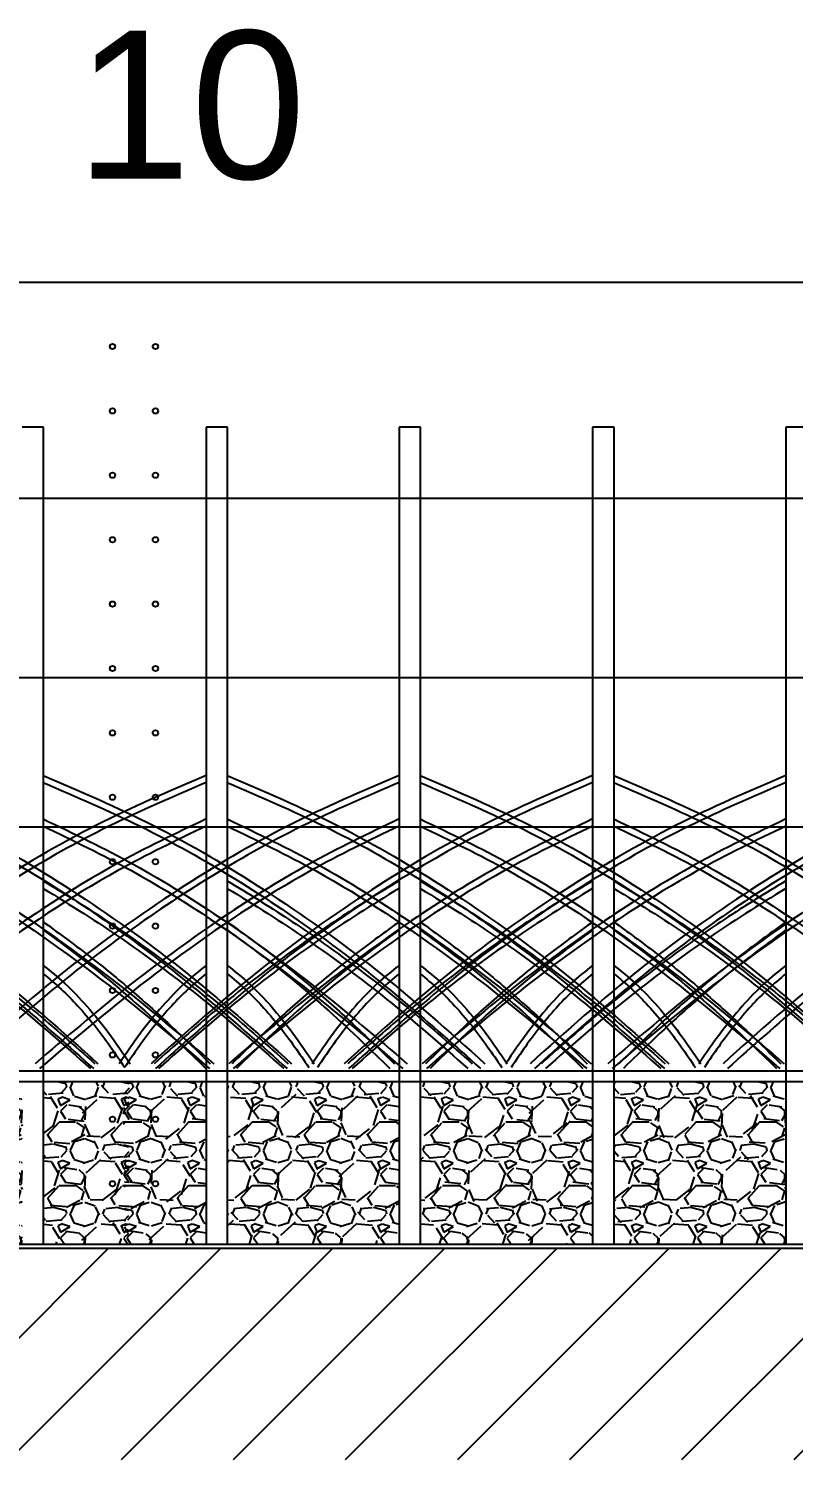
# Model space of a CAD drawing. Header units: feet. Extents: x 0 to 695, y -979 to -294.
# Drawn here: x 187.37 to 190.99, y -305.52 to -298.75 of the extents above; entities that cross this region are included whole.
import ezdxf

# ---------------------------------------------------------------- set-up
doc = ezdxf.new("R2010")
doc.units = ezdxf.units.FT
doc.header["$MEASUREMENT"] = 0
for name, color, linetype in [('ATM Mangroves', 3, 'Continuous'), ('Max Crest Water Height', 130, 'Continuous'), ('Max Water Level', 210, 'Continuous'), ('No of Bays', 2, 'Continuous'), ('Slabs', 7, 'Continuous')]:
    doc.layers.add(name, color=color, linetype=linetype)
doc.styles.get("Standard").update_dxf_attribs({"font": 'verdana.ttf'})

msp = doc.modelspace()

# ---------------------------------------------------------------- hatches: boundary and pattern name
at = {"transparency": 33554687}
h = msp.add_hatch(dxfattribs=at)
h.set_pattern_fill('ANSI31', color=256, scale=3)
h.set_pattern_definition([(45, (131.6709802953805, 110.8639205593379), (-0.2651650429449553, 0.2651650429449554), [])])
h.paths.add_polyline_path([(144.0811323387942, -304.519582753607), (136.7111323387942, -304.519582753607), (136.7111323387942, -305.519582753607), (231.7619323387942, -305.5195827536077), (232.7619323387942, -305.5195827536077), (232.7619323387942, -301.861982753607), (240.8789323387942, -301.861982753607), (240.8789323387942, -300.861982753607), (231.970511904177, -300.861982753607), (231.970511904177, -304.519582753607), (144.3351323387942, -304.519582753607)])
at = {"layer": 'Slabs', "transparency": 33554687}
h = msp.add_hatch(dxfattribs=at)
h.set_pattern_fill('GRAVEL', scale=0.3)
h.set_pattern_definition([(228.012787504, (210.3506738443501, 87.44037491092234), (-2.400000000000019, -2.700000000000001), [0.0403608, -3.995726414122109]), (184.969740728, (210.3236738443501, 87.41037491092231), (3.599999999999993, 0.3000000000000105), [0.0692604, -6.856777428368999]), (132.510447078, (210.2546738443502, 87.40437491092234), (3.000000000000035, -3.299999999999959), [0.0488364, -4.83480977882991]), (267.273689006, (210.1376738443502, 87.32937491092235), (0.3000000000000073, 6.000000000000005), [0.06307139999999986, -6.244067412488691]), (292.833654178, (210.1346738443501, 87.26637491092231), (-1.499999999999996, 3.600000000000009), [0.06184649999999993, -6.122811938426481]), (357.273689006, (210.1586738443501, 87.20937491092235), (-6.000000000000005, 0.3000000000000076), [0.06307139999999986, -6.244067412488691]), (37.6942404667, (210.2216738443502, 87.2063749109223), (-3.899999999999999, -2.999999999999992), [0.08340869999999999, -8.2574545646748]), (72.2553283749, (210.2876738443501, 87.25737491092235), (2.100000000000008, 6.600000000000001), [0.07874639999999986, -7.79589644904401]), (121.429565615, (210.3116738443501, 87.33237491092234), (-2.400000000000006, 3.899999999999996), [0.063285, -6.265221932918699]), (175.236358309, (210.2786738443501, 87.38637491092231), (3.299999999999995, -0.3000000000000114), [0.0722496, -3.54022877363769]), (222.397437798, (210.2066738443501, 87.39237491092234), (-3.599999999999989, -3.299999999999991), [0.0934344, -9.25001250143847]), (138.814074834, (210.4346738443501, 87.32637491092231), (-2.10000000000001, 1.8), [0.03189029999999993, -3.157153443820405]), (171.46923439, (210.4106738443501, 87.34737491092233), (3.899999999999999, -0.5999999999999985), [0.0606711, -6.0064534248471]), (225, (210.3506738443501, 87.35637491092234), (-3.330669073875469e-17, -0.2999999999999799), [0.04242629999999999, -0.38183776871193]), (203.198590514, (210.3296738443502, 87.39237491092234), (1.499999999999997, 0.5999999999999925), [0.0228474, -2.26188453175917]), (291.801409486, (210.3086738443502, 87.38337491092233), (-0.2999999999999052, 0.9000000000000308), [0.0323109, -1.58323854214035]), (30.96375653209999, (210.3206738443502, 87.35337491092235), (0.9000000000000159, 0.5999999999999939), [0.0524787, -1.69680686845359]), (161.565051177, (210.3656738443502, 87.38037491092234), (0.6000000000000034, -0.299999999999993), [0.03794729999999993, -0.9107359980505187]), (16.389540334, (210.1346738443501, 87.38337491092233), (2.99999999999999, 0.9000000000000131), [0.05316, -5.26285354400082]), (70.3461759419, (210.1856738443502, 87.39837491092231), (-1.200000000000366, -3.300000000001019), [0.04459829999999999, -4.4152223241957]), (293.198590514, (210.3656738443502, 87.44037491092234), (-0.5999999999999911, 1.499999999999997), [0.0456945, -2.23903743175917]), (343.610459666, (210.3836738443501, 87.39837491092231), (-2.99999999999999, 0.900000000000013), [0.05315999999999993, -5.26285354400069]), (339.44395478, (210.1346738443501, 87.19737491092235), (-1.500000000000011, 0.6000000000000073), [0.05126399999999993, -2.511937123595245]), (294.775140569, (210.1826738443501, 87.17937491092232), (-1.500000000000002, 3.3), [0.0429534, -4.2523929189828]), (66.8014094864, (210.3686738443502, 87.14037491092233), (0.5999999999999943, 1.499999999999991), [0.0456945, -2.23903743175917]), (17.3540246363, (210.3866738443501, 87.1823749109223), (-3.899999999999993, -1.199999999999989), [0.0502893, -4.978627084272]), (69.44395478040002, (210.2216738443502, 87.14037491092233), (-0.6000000000000021, -1.499999999999986), [0.02563199999999996, -2.537569123595246]), (101.309932474, (210.3506738443501, 87.14037491092233), (-0.2999999999999891, 1.200000000000004), [0.015297, -1.51440885407784]), (165.963756532, (210.3476738443501, 87.15537491092232), (0.8999999999999876, -0.3000000000000004), [0.0618465, -1.17508518768531]), (186.009005957, (210.2876738443501, 87.1703749109223), (3.000000000000014, 0.2999999999999949), [0.057315, -5.67417695236284]), (303.690067526, (210.3206738443502, 87.32637491092231), (-0.2999999999999962, 0.5999999999999958), [0.04326659999999993, -1.038398782639198]), (353.157226587, (210.3446738443502, 87.29037491092231), (5.100000000000004, -0.6000000000000159), [0.0755382, -7.47826878720849]), (60.9453959009, (210.4196738443501, 87.28137491092235), (-1.199999999999993, -2.099999999999993), [0.0308868, -3.0578022422961]), (90, (210.4346738443501, 87.30837491092234), (-0.2999999999999999, 0.3), [0.018, -0.282]), (120.256437164, (210.2816738443502, 87.17937491092232), (1.200000000000003, -2.100000000000002), [0.0416772, -4.12605599683494]), (48.01278750420001, (210.2606738443502, 87.21537491092232), (2.4, 2.699999999999993), [0.08072159999999999, -3.955365614122109]), (0, (210.3146738443501, 87.27537491092232), (0.3, 0.3), [0.078, -0.222]), (325.3048464690001, (210.3926738443502, 87.27537491092232), (3.000000000000041, -2.099999999999947), [0.04743419999999993, -4.695982290252591]), (254.054604099, (210.4316738443501, 87.24837491092234), (-0.3000000000000113, -1.200000000000001), [0.0436806, -2.14035236678415]), (207.645975364, (210.4196738443501, 87.2063749109223), (-5.699999999999985, -3.000000000000014), [0.0711195, -7.040842254677819]), (175.42607874, (210.3566738443502, 87.17337491092235), (-3.899999999999986, 0.3000000000000004), [0.07523969999999999, -7.448722022390669])])
h.paths.add_polyline_path([(185.5107521790794, -303.732182753607), (184.6994281554857, -303.732182753607), (184.6994281554857, -304.500532753607), (184.5979521790794, -304.500532753607), (184.5979521790794, -303.732182753607), (184.2060595012439, -303.732182753607), (184.2131323387942, -304.500532753607), (187.8439299175737, -304.5005327536069), (187.8483521790794, -303.732182753607), (187.4426281554857, -303.732182753607), (187.4426281554857, -304.500532753607), (187.3411521790794, -304.500532753607), (187.3411521790794, -303.7321827536064), (186.5282281554857, -303.732182753607), (186.5282281554857, -304.500532753607), (186.4267521790794, -304.500532753607), (186.4267521790794, -303.732182753607), (185.6107521790794, -303.7321827536072), (185.6122281554857, -304.500532753607), (185.5107521790794, -304.500532753607)])
h = msp.add_hatch(dxfattribs=at)
h.set_pattern_fill('GRAVEL', scale=0.3)
h.set_pattern_definition([(228.012787504, (213.964716064306, 87.44037491092234), (-2.400000000000019, -2.700000000000001), [0.0403608, -3.995726414122109]), (184.969740728, (213.937716064306, 87.41037491092231), (3.599999999999993, 0.3000000000000105), [0.0692604, -6.856777428368999]), (132.510447078, (213.868716064306, 87.40437491092234), (3.000000000000035, -3.299999999999959), [0.0488364, -4.83480977882991]), (267.273689006, (213.751716064306, 87.32937491092235), (0.3000000000000073, 6.000000000000005), [0.06307139999999986, -6.244067412488691]), (292.833654178, (213.748716064306, 87.26637491092231), (-1.499999999999996, 3.600000000000009), [0.06184649999999993, -6.122811938426481]), (357.273689006, (213.772716064306, 87.20937491092235), (-6.000000000000005, 0.3000000000000076), [0.06307139999999986, -6.244067412488691]), (37.6942404667, (213.835716064306, 87.2063749109223), (-3.899999999999999, -2.999999999999992), [0.08340869999999999, -8.2574545646748]), (72.2553283749, (213.901716064306, 87.25737491092235), (2.100000000000008, 6.600000000000001), [0.07874639999999986, -7.79589644904401]), (121.429565615, (213.925716064306, 87.33237491092234), (-2.400000000000006, 3.899999999999996), [0.063285, -6.265221932918699]), (175.236358309, (213.892716064306, 87.38637491092231), (3.299999999999995, -0.3000000000000114), [0.0722496, -3.54022877363769]), (222.397437798, (213.820716064306, 87.39237491092234), (-3.599999999999989, -3.299999999999991), [0.0934344, -9.25001250143847]), (138.814074834, (214.048716064306, 87.32637491092231), (-2.10000000000001, 1.8), [0.03189029999999993, -3.157153443820405]), (171.46923439, (214.024716064306, 87.34737491092233), (3.899999999999999, -0.5999999999999985), [0.0606711, -6.0064534248471]), (225, (213.964716064306, 87.35637491092234), (-3.330669073875469e-17, -0.2999999999999799), [0.04242629999999999, -0.38183776871193]), (203.198590514, (213.943716064306, 87.39237491092234), (1.499999999999997, 0.5999999999999925), [0.0228474, -2.26188453175917]), (291.801409486, (213.922716064306, 87.38337491092233), (-0.2999999999999052, 0.9000000000000308), [0.0323109, -1.58323854214035]), (30.96375653209999, (213.934716064306, 87.35337491092235), (0.9000000000000159, 0.5999999999999939), [0.0524787, -1.69680686845359]), (161.565051177, (213.979716064306, 87.38037491092234), (0.6000000000000034, -0.299999999999993), [0.03794729999999993, -0.9107359980505187]), (16.389540334, (213.748716064306, 87.38337491092233), (2.99999999999999, 0.9000000000000131), [0.05316, -5.26285354400082]), (70.3461759419, (213.799716064306, 87.39837491092231), (-1.200000000000366, -3.300000000001019), [0.04459829999999999, -4.4152223241957]), (293.198590514, (213.979716064306, 87.44037491092234), (-0.5999999999999911, 1.499999999999997), [0.0456945, -2.23903743175917]), (343.610459666, (213.997716064306, 87.39837491092231), (-2.99999999999999, 0.900000000000013), [0.05315999999999993, -5.26285354400069]), (339.44395478, (213.748716064306, 87.19737491092235), (-1.500000000000011, 0.6000000000000073), [0.05126399999999993, -2.511937123595245]), (294.775140569, (213.796716064306, 87.17937491092232), (-1.500000000000002, 3.3), [0.0429534, -4.2523929189828]), (66.8014094864, (213.982716064306, 87.14037491092233), (0.5999999999999943, 1.499999999999991), [0.0456945, -2.23903743175917]), (17.3540246363, (214.000716064306, 87.1823749109223), (-3.899999999999993, -1.199999999999989), [0.0502893, -4.978627084272]), (69.44395478040002, (213.835716064306, 87.14037491092233), (-0.6000000000000021, -1.499999999999986), [0.02563199999999996, -2.537569123595246]), (101.309932474, (213.964716064306, 87.14037491092233), (-0.2999999999999891, 1.200000000000004), [0.015297, -1.51440885407784]), (165.963756532, (213.961716064306, 87.15537491092232), (0.8999999999999876, -0.3000000000000004), [0.0618465, -1.17508518768531]), (186.009005957, (213.901716064306, 87.1703749109223), (3.000000000000014, 0.2999999999999949), [0.057315, -5.67417695236284]), (303.690067526, (213.934716064306, 87.32637491092231), (-0.2999999999999962, 0.5999999999999958), [0.04326659999999993, -1.038398782639198]), (353.157226587, (213.958716064306, 87.29037491092231), (5.100000000000004, -0.6000000000000159), [0.0755382, -7.47826878720849]), (60.9453959009, (214.033716064306, 87.28137491092235), (-1.199999999999993, -2.099999999999993), [0.0308868, -3.0578022422961]), (90, (214.048716064306, 87.30837491092234), (-0.2999999999999999, 0.3), [0.018, -0.282]), (120.256437164, (213.895716064306, 87.17937491092232), (1.200000000000003, -2.100000000000002), [0.0416772, -4.12605599683494]), (48.01278750420001, (213.874716064306, 87.21537491092232), (2.4, 2.699999999999993), [0.08072159999999999, -3.955365614122109]), (0, (213.928716064306, 87.27537491092232), (0.3, 0.3), [0.078, -0.222]), (325.3048464690001, (214.006716064306, 87.27537491092232), (3.000000000000041, -2.099999999999947), [0.04743419999999993, -4.695982290252591]), (254.054604099, (214.045716064306, 87.24837491092234), (-0.3000000000000113, -1.200000000000001), [0.0436806, -2.14035236678415]), (207.645975364, (214.033716064306, 87.2063749109223), (-5.699999999999985, -3.000000000000014), [0.0711195, -7.040842254677819]), (175.42607874, (213.970716064306, 87.17337491092235), (-3.899999999999986, 0.3000000000000004), [0.07523969999999999, -7.448722022390669])])
h.paths.add_polyline_path([(189.1247943990352, -303.732182753607), (188.3134703754416, -303.732182753607), (188.3134703754416, -304.500532753607), (188.2119943990352, -304.500532753607), (188.2119943990352, -303.732182753607), (187.8201017211997, -303.732182753607), (187.82717455875, -304.5005327536069), (191.4579721375296, -304.500532753607), (191.4623943990352, -303.732182753607), (191.0566703754416, -303.732182753607), (191.0566703754416, -304.500532753607), (190.9551943990352, -304.500532753607), (190.9551943990352, -303.7321827536064), (190.1422703754416, -303.732182753607), (190.1422703754416, -304.500532753607), (190.0407943990352, -304.500532753607), (190.0407943990352, -303.732182753607), (189.2247943990352, -303.7321827536072), (189.2262703754416, -304.500532753607), (189.1247943990352, -304.500532753607)])

# ---------------------------------------------------------------- linework, layer by layer
at = {"transparency": 33554687}
for p, q in [((144.3351323387942, -299.947582753607), (231.7619323387942, -299.947582753607)), ((144.3351323387942, -304.519582753607), (231.7619323387942, -304.519582753607)), ((154.9523323387942, -304.519582753607), (231.970511904177, -304.519582753607)), ((187.8707323387942, -304.519582753607), (191.5283323387942, -304.519582753607))]:
    msp.add_line(p, q, dxfattribs=at)
at = {"color": 0, "transparency": 33554687}
for centre in [(187.7691323387942, -300.252382753607), (187.9723323387942, -300.252382753607)]:
    msp.add_circle(centre, 0.0127, dxfattribs=at)
at = {"transparency": 33554687}
for centre in [(187.7691323387942, -300.557182753607), (187.9723323387942, -300.557182753607), (187.7691323387942, -300.861982753607), (187.9723323387942, -300.861982753607), (187.7691323387942, -301.166782753607), (187.9723323387942, -301.166782753607), (187.7691323387942, -301.471582753607), (187.9723323387942, -301.471582753607), (187.7691323387942, -301.776382753607), (187.9723323387942, -301.776382753607), (187.7691323387942, -302.081182753607), (187.9723323387942, -302.081182753607), (187.7691323387942, -302.385982753607), (187.9723323387942, -302.385982753607), (187.7691323387942, -302.690782753607), (187.9723323387942, -302.690782753607), (187.7691323387942, -302.995582753607), (187.9723323387942, -302.995582753607), (187.7691323387942, -303.300382753607), (187.9723323387942, -303.300382753607), (187.7691323387942, -303.605182753607), (187.9723323387942, -303.605182753607), (187.7691323387942, -303.909982753607), (187.9723323387942, -303.909982753607), (187.7691323387942, -304.214782753607), (187.9723323387942, -304.214782753607)]:
    msp.add_circle(centre, 0.0127, dxfattribs=at)
at = {"layer": 'ATM Mangroves', "color": 7, "transparency": 33554687}
for p, q in [((187.4426281554857, -300.6333827536068), (187.3411521790794, -300.6333827536068)), ((188.3134703754416, -300.6333827536068), (188.2119943990352, -300.6333827536068)), ((189.2262703754416, -300.6333827536068), (189.1247943990352, -300.6333827536068)), ((190.1422703754416, -300.6333827536068), (190.0407943990352, -300.6333827536068)), ((191.0566703754416, -300.6333827536068), (190.9551943990352, -300.6333827536068)), ((144.5359323387942, -302.5262484100733), (198.7259323387942, -302.5262484100733)), ((187.8707323387942, -303.681382753607), (184.2131323387942, -303.681382753607)), ((191.5283323387942, -303.681382753607), (187.8707323387942, -303.681382753607)), ((187.8707323387942, -303.732182753607), (184.2131323387942, -303.732182753607)), ((191.5283323387942, -303.7321827536069), (187.8707323387942, -303.7321827536069)), ((180.5626051763444, -304.500532753607), (198.8435323387942, -304.500532753607))]:
    msp.add_line(p, q, dxfattribs=at)
for points in [[(187.4426281554857, -304.500532753607), (187.4426281554857, -300.6333827536068)], [(187.4426281554857, -304.500532753607), (187.4426281554857, -300.6333827536068)], [(188.2119943990352, -300.6333827536068), (188.2119943990352, -304.500532753607)], [(188.2119943990352, -300.6333827536068), (188.2119943990352, -304.500532753607)], [(188.3134703754416, -304.500532753607), (188.3134703754416, -300.6333827536068)], [(188.3134703754416, -304.500532753607), (188.3134703754416, -300.6333827536068)], [(189.1247943990352, -300.6333827536068), (189.1247943990352, -304.500532753607)], [(189.1247943990352, -300.6333827536068), (189.1247943990352, -304.500532753607)], [(189.2262703754416, -304.500532753607), (189.2262703754416, -300.6333827536068)], [(189.2262703754416, -304.500532753607), (189.2262703754416, -300.6333827536068)], [(190.0407943990352, -300.6333827536068), (190.0407943990352, -304.500532753607)], [(190.0407943990352, -300.6333827536068), (190.0407943990352, -304.500532753607)], [(190.1422703754416, -304.500532753607), (190.1422703754416, -300.6333827536068)], [(190.1422703754416, -304.500532753607), (190.1422703754416, -300.6333827536068)], [(190.9551943990352, -300.6333827536068), (190.9551943990352, -304.500532753607)], [(190.9551943990352, -300.6333827536068), (190.9551943990352, -304.500532753607)]]:
    msp.add_lwpolyline(points, dxfattribs=at)
for points in [[(185.6109945318709, -302.2827132720261), (186.1328077318709, -302.5198026720261), (186.6557035318709, -302.8240132720261), (187.1807645318709, -303.1996754720261), (187.7004125318709, -303.6467892720261)], [(188.2119943990352, -302.2827132720261), (187.6901811990352, -302.5198026720261), (187.1672853990353, -302.8240132720261), (186.6422243990352, -303.1996754720261), (186.1225763990352, -303.6467892720261)], [(186.5269945318709, -302.2827132720257), (187.0488077318709, -302.5198026720257), (187.5717035318709, -302.8240132720256), (188.0967645318709, -303.1996754720257), (188.6164125318709, -303.6467892720257)], [(189.1247943990352, -302.2827132720261), (188.6029811990352, -302.5198026720261), (188.0800853990353, -302.8240132720261), (187.5550243990352, -303.1996754720261), (187.0353763990352, -303.6467892720261)], [(187.4413945318709, -302.2827132720261), (187.9632077318709, -302.5198026720261), (188.4861035318709, -302.8240132720261), (189.0111645318709, -303.1996754720261), (189.5308125318709, -303.6467892720261)], [(190.0407943990352, -302.2827132720257), (189.5189811990352, -302.5198026720257), (188.9960853990353, -302.8240132720256), (188.4710243990352, -303.1996754720257), (187.9513763990352, -303.6467892720257)], [(188.3122367518267, -302.2827132720261), (188.8340499518267, -302.5198026720261), (189.3569457518267, -302.8240132720261), (189.8820067518268, -303.1996754720261), (190.4016547518267, -303.6467892720261)], [(190.9551943990352, -302.2827132720261), (190.4333811990352, -302.5198026720261), (189.9104853990353, -302.8240132720261), (189.3854243990352, -303.1996754720261), (188.8657763990353, -303.6467892720261)], [(189.2250367518267, -302.2827132720261), (189.7468499518267, -302.5198026720261), (190.2697457518267, -302.8240132720261), (190.7948067518268, -303.1996754720261), (191.3144547518267, -303.6467892720261)], [(191.8340939597449, -302.2827132720261), (191.3122807597449, -302.5198026720261), (190.7893849597449, -302.8240132720261), (190.2643239597449, -303.1996754720261), (189.7446759597449, -303.6467892720261)], [(190.1410367518267, -302.2827132720257), (190.6628499518267, -302.5198026720257), (191.1857457518267, -302.8240132720256), (191.7108067518268, -303.1996754720257), (192.2304547518267, -303.6467892720257)], [(192.7468939597449, -302.2827132720261), (192.2250807597449, -302.5198026720261), (191.7021849597449, -302.8240132720261), (191.1771239597449, -303.1996754720261), (190.6574759597449, -303.6467892720261)], [(188.2119943990352, -302.4884072720261), (187.7832847990352, -302.7038446720262), (187.3534925990353, -302.9712468720261), (186.9247829990352, -303.2852008720261), (186.4906603990352, -303.6467892720261)], [(186.5269945318709, -302.4884072720257), (186.9557041318709, -302.7038446720257), (187.3854963318709, -302.9712468720256), (187.8142059318709, -303.2852008720257), (188.2483285318709, -303.6467892720257)], [(189.1247943990352, -302.4884072720261), (188.6960847990352, -302.7038446720262), (188.2662925990353, -302.9712468720261), (187.8375829990352, -303.2852008720261), (187.4034603990353, -303.6467892720261)], [(187.4413945318709, -302.4884072720261), (187.8701041318709, -302.7038446720262), (188.2998963318709, -302.9712468720261), (188.7286059318709, -303.2852008720261), (189.1627285318709, -303.6467892720261)], [(188.3122367518267, -302.4884072720261), (188.7409463518267, -302.7038446720262), (189.1707385518267, -302.9712468720261), (189.5994481518267, -303.2852008720261), (190.0335707518267, -303.6467892720261)], [(190.0407943990352, -302.4884072720257), (189.6120847990352, -302.7038446720257), (189.1822925990353, -302.9712468720256), (188.7535829990352, -303.2852008720257), (188.3194603990353, -303.6467892720257)], [(189.2250367518267, -302.4884072720261), (189.6537463518267, -302.7038446720262), (190.0835385518267, -302.9712468720261), (190.5122481518267, -303.2852008720261), (190.9463707518267, -303.6467892720261)], [(190.9551943990352, -302.4884072720261), (190.5264847990352, -302.7038446720262), (190.0966925990353, -302.9712468720261), (189.6679829990352, -303.2852008720261), (189.2338603990353, -303.6467892720261)], [(191.8340939597449, -302.4884072720261), (191.4053843597449, -302.7038446720262), (190.9755921597449, -302.9712468720261), (190.5468825597449, -303.2852008720261), (190.1127599597449, -303.6467892720261)], [(190.1410367518267, -302.4884072720257), (190.5697463518267, -302.7038446720257), (190.9995385518267, -302.9712468720256), (191.4282481518267, -303.2852008720257), (191.8623707518267, -303.6467892720257)], [(186.5269945318709, -302.7807092720257), (186.8160487318709, -302.9625860720257), (187.1061855318709, -303.1671974720257), (187.3952397318709, -303.3945434720256), (187.6853765318709, -303.6467892720257)], [(187.4413945318709, -302.7807092720261), (187.7304487318709, -302.9625860720261), (188.0205855318709, -303.1671974720261), (188.3096397318709, -303.3945434720261), (188.5997765318709, -303.6467892720261)], [(189.1247943990352, -302.7807092720261), (188.8357401990353, -302.9625860720261), (188.5456033990352, -303.1671974720261), (188.2565491990352, -303.3945434720261), (187.9664123990352, -303.6467892720261)], [(188.3122367518267, -302.7807092720261), (188.6012909518267, -302.9625860720261), (188.8914277518267, -303.1671974720261), (189.1804819518267, -303.3945434720261), (189.4706187518267, -303.6467892720261)], [(190.0407943990352, -302.7807092720257), (189.7517401990353, -302.9625860720257), (189.4616033990352, -303.1671974720257), (189.1725491990352, -303.3945434720256), (188.8824123990352, -303.6467892720257)], [(189.2250367518267, -302.7807092720261), (189.5140909518267, -302.9625860720261), (189.8042277518267, -303.1671974720261), (190.0932819518267, -303.3945434720261), (190.3834187518267, -303.6467892720261)], [(190.9551943990352, -302.7807092720261), (190.6661401990353, -302.9625860720261), (190.3760033990353, -303.1671974720261), (190.0869491990352, -303.3945434720261), (189.7968123990353, -303.6467892720261)], [(190.1410367518267, -302.7807092720257), (190.4300909518267, -302.9625860720257), (190.7202277518267, -303.1671974720257), (191.0092819518267, -303.3945434720256), (191.2994187518267, -303.6467892720257)], [(187.4413945318709, -302.9755772720261), (187.6373451318709, -303.1206456720261), (187.8343783318709, -303.2797878720261), (188.0303289318709, -303.4540864720261), (188.2316925318709, -303.6467892720261)], [(188.3122367518267, -302.9755772720261), (188.5081873518267, -303.1206456720261), (188.7052205518267, -303.2797878720261), (188.9011711518267, -303.4540864720261), (189.1025347518267, -303.6467892720261)], [(189.1247943990352, -302.9755772720261), (188.9288437990352, -303.1206456720261), (188.7318105990352, -303.2797878720261), (188.5358599990352, -303.4540864720261), (188.3344963990352, -303.6467892720261)], [(189.2250367518267, -302.9755772720261), (189.4209873518267, -303.1206456720261), (189.6180205518267, -303.2797878720261), (189.8139711518267, -303.4540864720261), (190.0153347518267, -303.6467892720261)], [(190.0407943990352, -302.9755772720256), (189.8448437990352, -303.1206456720257), (189.6478105990352, -303.2797878720257), (189.4518599990352, -303.4540864720257), (189.2504963990352, -303.6467892720257)], [(190.1410367518267, -302.9755772720256), (190.3369873518267, -303.1206456720257), (190.5340205518267, -303.2797878720257), (190.7299711518267, -303.4540864720257), (190.9313347518267, -303.6467892720257)], [(190.9551943990352, -302.9755772720261), (190.7592437990352, -303.1206456720261), (190.5622105990353, -303.2797878720261), (190.3662599990353, -303.4540864720261), (190.1648963990352, -303.6467892720261)], [(187.4413945318709, -303.1812712720261), (187.5442415318709, -303.2678792720261), (187.6481711318709, -303.3750566720261), (187.7510181318709, -303.5017208720261), (187.8527825318709, -303.6467892720261)], [(188.2119943990352, -303.1812712720261), (188.1091473990352, -303.2678792720261), (188.0052177990352, -303.3750566720261), (187.9023707990353, -303.5017208720261), (187.8006063990353, -303.6467892720261)], [(188.3122367518267, -303.1812712720261), (188.4150837518267, -303.2678792720261), (188.5190133518267, -303.3750566720261), (188.6218603518267, -303.5017208720261), (188.7236247518267, -303.6467892720261)], [(189.1247943990352, -303.1812712720261), (189.0219473990352, -303.2678792720261), (188.9180177990352, -303.3750566720261), (188.8151707990353, -303.5017208720261), (188.7134063990353, -303.6467892720261)], [(189.2250367518267, -303.1812712720261), (189.3278837518267, -303.2678792720261), (189.4318133518267, -303.3750566720261), (189.5346603518267, -303.5017208720261), (189.6364247518267, -303.6467892720261)], [(190.0407943990352, -303.1812712720256), (189.9379473990352, -303.2678792720257), (189.8340177990352, -303.3750566720257), (189.7311707990353, -303.5017208720257), (189.6294063990353, -303.6467892720257)], [(190.1410367518267, -303.1812712720256), (190.2438837518267, -303.2678792720257), (190.3478133518267, -303.3750566720257), (190.4506603518267, -303.5017208720257), (190.5524247518267, -303.6467892720257)], [(190.9551943990352, -303.1812712720261), (190.8523473990352, -303.2678792720261), (190.7484177990352, -303.3750566720261), (190.6455707990353, -303.5017208720261), (190.5438063990353, -303.6467892720261)]]:
    msp.add_spline(points, degree=3, dxfattribs=at)
for points, knots in [([(185.6109945318709, -302.3164040450575), (185.7659438044474, -302.382875454705), (185.9203202642346, -302.44935228962), (186.3785414638097, -302.6749543569928), (186.6709371674761, -302.8605773016853), (187.2053549637343, -303.2487803525045), (187.4428151401688, -303.4578201848417), (187.679765152482, -303.6698620581852)], [0.01225711850538435, 0.01225711850538435, 0.01225711850538435, 0.01225711850538435, 0.4791094907207734, 0.4791094907207734, 1.43732847216232, 1.43732847216232, 2.31778453469601, 2.31778453469601, 2.31778453469601, 2.31778453469601]), ([(188.2119943990353, -302.3164040450575), (188.0570451264587, -302.382875454705), (187.9026686666716, -302.44935228962), (187.4444474670964, -302.6749543569928), (187.1520517634301, -302.8605773016853), (186.6176339671718, -303.2487803525045), (186.3801737907374, -303.4578201848417), (186.1432237784241, -303.6698620581852)], [0.01225711850538435, 0.01225711850538435, 0.01225711850538435, 0.01225711850538435, 0.4791094907207734, 0.4791094907207734, 1.43732847216232, 1.43732847216232, 2.31778453469601, 2.31778453469601, 2.31778453469601, 2.31778453469601]), ([(186.5269945318709, -302.3164040450571), (186.6819438044474, -302.3828754547046), (186.8363202642346, -302.4493522896196), (187.2945414638097, -302.6749543569924), (187.5869371674761, -302.8605773016848), (188.1213549637343, -303.248780352504), (188.3588151401688, -303.4578201848412), (188.595765152482, -303.6698620581847)], [0.01225711850538435, 0.01225711850538435, 0.01225711850538435, 0.01225711850538435, 0.4791094907207734, 0.4791094907207734, 1.43732847216232, 1.43732847216232, 2.31778453469601, 2.31778453469601, 2.31778453469601, 2.31778453469601]), ([(189.1247943990353, -302.3164040450575), (188.9698451264588, -302.382875454705), (188.8154686666716, -302.44935228962), (188.3572474670964, -302.6749543569928), (188.0648517634301, -302.8605773016853), (187.5304339671718, -303.2487803525045), (187.2929737907374, -303.4578201848417), (187.0560237784241, -303.6698620581852)], [0.01225711850538435, 0.01225711850538435, 0.01225711850538435, 0.01225711850538435, 0.4791094907207734, 0.4791094907207734, 1.43732847216232, 1.43732847216232, 2.31778453469601, 2.31778453469601, 2.31778453469601, 2.31778453469601]), ([(187.4413945318709, -302.3164040450575), (187.5963438044474, -302.382875454705), (187.7507202642346, -302.44935228962), (188.2089414638097, -302.6749543569928), (188.5013371674761, -302.8605773016853), (189.0357549637343, -303.2487803525045), (189.2732151401688, -303.4578201848417), (189.510165152482, -303.6698620581852)], [0.01225711850538435, 0.01225711850538435, 0.01225711850538435, 0.01225711850538435, 0.4791094907207734, 0.4791094907207734, 1.43732847216232, 1.43732847216232, 2.31778453469601, 2.31778453469601, 2.31778453469601, 2.31778453469601]), ([(190.0407943990353, -302.3164040450571), (189.8858451264587, -302.3828754547046), (189.7314686666716, -302.4493522896196), (189.2732474670964, -302.6749543569924), (188.9808517634301, -302.8605773016848), (188.4464339671718, -303.248780352504), (188.2089737907374, -303.4578201848412), (187.9720237784241, -303.6698620581847)], [0.01225711850538435, 0.01225711850538435, 0.01225711850538435, 0.01225711850538435, 0.4791094907207734, 0.4791094907207734, 1.43732847216232, 1.43732847216232, 2.31778453469601, 2.31778453469601, 2.31778453469601, 2.31778453469601]), ([(188.3122367518267, -302.3164040450575), (188.4671860244032, -302.382875454705), (188.6215624841904, -302.44935228962), (189.0797836837656, -302.6749543569928), (189.3721793874319, -302.8605773016853), (189.9065971836901, -303.2487803525045), (190.1440573601246, -303.4578201848417), (190.3810073724379, -303.6698620581852)], [0.01225711850538435, 0.01225711850538435, 0.01225711850538435, 0.01225711850538435, 0.4791094907207734, 0.4791094907207734, 1.43732847216232, 1.43732847216232, 2.31778453469601, 2.31778453469601, 2.31778453469601, 2.31778453469601]), ([(190.9551943990353, -302.3164040450575), (190.8002451264588, -302.382875454705), (190.6458686666716, -302.44935228962), (190.1876474670964, -302.6749543569928), (189.8952517634301, -302.8605773016853), (189.3608339671719, -303.2487803525045), (189.1233737907374, -303.4578201848417), (188.8864237784241, -303.6698620581852)], [0.01225711850538435, 0.01225711850538435, 0.01225711850538435, 0.01225711850538435, 0.4791094907207734, 0.4791094907207734, 1.43732847216232, 1.43732847216232, 2.31778453469601, 2.31778453469601, 2.31778453469601, 2.31778453469601]), ([(189.2250367518267, -302.3164040450575), (189.3799860244032, -302.382875454705), (189.5343624841904, -302.44935228962), (189.9925836837656, -302.6749543569928), (190.2849793874319, -302.8605773016853), (190.8193971836901, -303.2487803525045), (191.0568573601246, -303.4578201848417), (191.2938073724379, -303.6698620581852)], [0.01225711850538435, 0.01225711850538435, 0.01225711850538435, 0.01225711850538435, 0.4791094907207734, 0.4791094907207734, 1.43732847216232, 1.43732847216232, 2.31778453469601, 2.31778453469601, 2.31778453469601, 2.31778453469601]), ([(191.8340939597449, -302.3164040450575), (191.6791446871684, -302.382875454705), (191.5247682273813, -302.44935228962), (191.0665470278061, -302.6749543569928), (190.7741513241397, -302.8605773016853), (190.2397335278815, -303.2487803525045), (190.002273351447, -303.4578201848417), (189.7653233391338, -303.6698620581852)], [0.01225711850538435, 0.01225711850538435, 0.01225711850538435, 0.01225711850538435, 0.4791094907207734, 0.4791094907207734, 1.43732847216232, 1.43732847216232, 2.31778453469601, 2.31778453469601, 2.31778453469601, 2.31778453469601]), ([(190.1410367518267, -302.3164040450571), (190.2959860244032, -302.3828754547046), (190.4503624841904, -302.4493522896196), (190.9085836837656, -302.6749543569924), (191.2009793874319, -302.8605773016848), (191.7353971836901, -303.248780352504), (191.9728573601246, -303.4578201848412), (192.2098073724379, -303.6698620581847)], [0.01225711850538435, 0.01225711850538435, 0.01225711850538435, 0.01225711850538435, 0.4791094907207734, 0.4791094907207734, 1.43732847216232, 1.43732847216232, 2.31778453469601, 2.31778453469601, 2.31778453469601, 2.31778453469601]), ([(192.7468939597449, -302.3164040450575), (192.5919446871684, -302.382875454705), (192.4375682273813, -302.44935228962), (191.9793470278061, -302.6749543569928), (191.6869513241397, -302.8605773016853), (191.1525335278815, -303.2487803525045), (190.915073351447, -303.4578201848417), (190.6781233391338, -303.6698620581852)], [0.01225711850538435, 0.01225711850538435, 0.01225711850538435, 0.01225711850538435, 0.4791094907207734, 0.4791094907207734, 1.43732847216232, 1.43732847216232, 2.31778453469601, 2.31778453469601, 2.31778453469601, 2.31778453469601]), ([(188.2119943990353, -302.5227285887005), (188.070666399855, -302.5903281195369), (187.9300156020078, -302.6579276087686), (187.5679726836231, -302.8585581643808), (187.3518778606592, -303.0045424912612), (186.9333817655418, -303.3120289812854), (186.734513646579, -303.478938338412), (186.5278570345443, -303.6557118722398), (186.5193241107944, -303.6630130028621), (186.5107900782182, -303.670315082379)], [0.01366836299702191, 0.01366836299702191, 0.01366836299702191, 0.01366836299702191, 0.4475513778897694, 0.4475513778897694, 1.169952438169013, 1.169952438169013, 1.892353498448257, 1.892353498448257, 1.923465898919428, 1.923465898919428, 1.923465898919428, 1.923465898919428]), ([(186.5269945318709, -302.5227285887001), (186.6683225310512, -302.5903281195364), (186.8089733288984, -302.6579276087681), (187.171016247283, -302.8585581643804), (187.387111070247, -303.0045424912608), (187.8056071653643, -303.312028981285), (188.0044752843272, -303.4789383384116), (188.2111318963618, -303.6557118722394), (188.2196648201117, -303.6630130028616), (188.228198852688, -303.6703150823786)], [0.01366836299702191, 0.01366836299702191, 0.01366836299702191, 0.01366836299702191, 0.4475513778897694, 0.4475513778897694, 1.169952438169013, 1.169952438169013, 1.892353498448257, 1.892353498448257, 1.923465898919428, 1.923465898919428, 1.923465898919428, 1.923465898919428]), ([(189.1247943990353, -302.5227285887005), (188.983466399855, -302.5903281195369), (188.8428156020078, -302.6579276087686), (188.4807726836231, -302.8585581643808), (188.2646778606592, -303.0045424912612), (187.8461817655418, -303.3120289812854), (187.647313646579, -303.478938338412), (187.4406570345443, -303.6557118722398), (187.4321241107944, -303.6630130028621), (187.4235900782182, -303.670315082379)], [0.01366836299702191, 0.01366836299702191, 0.01366836299702191, 0.01366836299702191, 0.4475513778897694, 0.4475513778897694, 1.169952438169013, 1.169952438169013, 1.892353498448257, 1.892353498448257, 1.923465898919428, 1.923465898919428, 1.923465898919428, 1.923465898919428]), ([(187.4413945318709, -302.5227285887005), (187.5827225310512, -302.5903281195369), (187.7233733288984, -302.6579276087686), (188.085416247283, -302.8585581643808), (188.301511070247, -303.0045424912612), (188.7200071653643, -303.3120289812854), (188.9188752843272, -303.478938338412), (189.1255318963618, -303.6557118722398), (189.1340648201117, -303.6630130028621), (189.142598852688, -303.670315082379)], [0.01366836299702191, 0.01366836299702191, 0.01366836299702191, 0.01366836299702191, 0.4475513778897694, 0.4475513778897694, 1.169952438169013, 1.169952438169013, 1.892353498448257, 1.892353498448257, 1.923465898919428, 1.923465898919428, 1.923465898919428, 1.923465898919428]), ([(188.3122367518267, -302.5227285887005), (188.453564751007, -302.5903281195369), (188.5942155488542, -302.6579276087686), (188.9562584672388, -302.8585581643808), (189.1723532902028, -303.0045424912612), (189.5908493853201, -303.3120289812854), (189.789717504283, -303.478938338412), (189.9963741163177, -303.6557118722398), (190.0049070400675, -303.6630130028621), (190.0134410726438, -303.670315082379)], [0.01366836299702191, 0.01366836299702191, 0.01366836299702191, 0.01366836299702191, 0.4475513778897694, 0.4475513778897694, 1.169952438169013, 1.169952438169013, 1.892353498448257, 1.892353498448257, 1.923465898919428, 1.923465898919428, 1.923465898919428, 1.923465898919428]), ([(190.0407943990353, -302.5227285887001), (189.899466399855, -302.5903281195364), (189.7588156020078, -302.6579276087681), (189.3967726836231, -302.8585581643804), (189.1806778606592, -303.0045424912608), (188.7621817655418, -303.312028981285), (188.563313646579, -303.4789383384116), (188.3566570345443, -303.6557118722394), (188.3481241107944, -303.6630130028616), (188.3395900782182, -303.6703150823786)], [0.01366836299702191, 0.01366836299702191, 0.01366836299702191, 0.01366836299702191, 0.4475513778897694, 0.4475513778897694, 1.169952438169013, 1.169952438169013, 1.892353498448257, 1.892353498448257, 1.923465898919428, 1.923465898919428, 1.923465898919428, 1.923465898919428]), ([(189.2250367518267, -302.5227285887005), (189.366364751007, -302.5903281195369), (189.5070155488542, -302.6579276087686), (189.8690584672388, -302.8585581643808), (190.0851532902028, -303.0045424912612), (190.5036493853201, -303.3120289812854), (190.702517504283, -303.478938338412), (190.9091741163177, -303.6557118722398), (190.9177070400675, -303.6630130028621), (190.9262410726438, -303.670315082379)], [0.01366836299702191, 0.01366836299702191, 0.01366836299702191, 0.01366836299702191, 0.4475513778897694, 0.4475513778897694, 1.169952438169013, 1.169952438169013, 1.892353498448257, 1.892353498448257, 1.923465898919428, 1.923465898919428, 1.923465898919428, 1.923465898919428]), ([(190.9551943990353, -302.5227285887005), (190.813866399855, -302.5903281195369), (190.6732156020078, -302.6579276087686), (190.3111726836232, -302.8585581643808), (190.0950778606592, -303.0045424912612), (189.6765817655419, -303.3120289812854), (189.477713646579, -303.478938338412), (189.2710570345443, -303.6557118722398), (189.2625241107945, -303.6630130028621), (189.2539900782182, -303.670315082379)], [0.01366836299702191, 0.01366836299702191, 0.01366836299702191, 0.01366836299702191, 0.4475513778897694, 0.4475513778897694, 1.169952438169013, 1.169952438169013, 1.892353498448257, 1.892353498448257, 1.923465898919428, 1.923465898919428, 1.923465898919428, 1.923465898919428]), ([(191.8340939597449, -302.5227285887005), (191.6927659605647, -302.5903281195369), (191.5521151627175, -302.6579276087686), (191.1900722443328, -302.8585581643808), (190.9739774213688, -303.0045424912612), (190.5554813262515, -303.3120289812854), (190.3566132072886, -303.478938338412), (190.149956595254, -303.6557118722398), (190.1414236715041, -303.6630130028621), (190.1328896389278, -303.670315082379)], [0.01366836299702191, 0.01366836299702191, 0.01366836299702191, 0.01366836299702191, 0.4475513778897694, 0.4475513778897694, 1.169952438169013, 1.169952438169013, 1.892353498448257, 1.892353498448257, 1.923465898919428, 1.923465898919428, 1.923465898919428, 1.923465898919428]), ([(190.1410367518267, -302.5227285887001), (190.282364751007, -302.5903281195364), (190.4230155488542, -302.6579276087681), (190.7850584672388, -302.8585581643804), (191.0011532902028, -303.0045424912608), (191.4196493853201, -303.312028981285), (191.618517504283, -303.4789383384116), (191.8251741163177, -303.6557118722394), (191.8337070400675, -303.6630130028616), (191.8422410726438, -303.6703150823786)], [0.01366836299702191, 0.01366836299702191, 0.01366836299702191, 0.01366836299702191, 0.4475513778897694, 0.4475513778897694, 1.169952438169013, 1.169952438169013, 1.892353498448257, 1.892353498448257, 1.923465898919428, 1.923465898919428, 1.923465898919428, 1.923465898919428]), ([(186.5269945318706, -302.8170453175235), (186.6555370941259, -302.8960373132392), (186.7828766249438, -302.9754013804011), (187.0345999752649, -303.1503645848927), (187.1601454894808, -303.2444540467796), (187.4131466972657, -303.4470887416538), (187.5388568192211, -303.5580698960487), (187.6648159255163, -303.6699394168006)], [0.01755962128043403, 0.01755962128043403, 0.01755962128043403, 0.01755962128043403, 0.4357398291652329, 0.4357398291652329, 0.8714796583304657, 0.8714796583304657, 1.338210841209692, 1.338210841209692, 1.338210841209692, 1.338210841209692]), ([(187.4413945318706, -302.8170453175239), (187.5699370941259, -302.8960373132396), (187.6972766249438, -302.9754013804015), (187.9489999752649, -303.1503645848931), (188.0745454894808, -303.24445404678), (188.3275466972657, -303.4470887416542), (188.4532568192211, -303.5580698960492), (188.5792159255163, -303.6699394168011)], [0.01755962128043403, 0.01755962128043403, 0.01755962128043403, 0.01755962128043403, 0.4357398291652329, 0.4357398291652329, 0.8714796583304657, 0.8714796583304657, 1.338210841209692, 1.338210841209692, 1.338210841209692, 1.338210841209692]), ([(189.1247943990356, -302.8170453175239), (188.9962518367802, -302.8960373132396), (188.8689123059624, -302.9754013804015), (188.6171889556412, -303.1503645848931), (188.4916434414254, -303.24445404678), (188.2386422336404, -303.4470887416542), (188.112932111685, -303.5580698960492), (187.9869730053898, -303.6699394168011)], [0.01755962128043403, 0.01755962128043403, 0.01755962128043403, 0.01755962128043403, 0.4357398291652329, 0.4357398291652329, 0.8714796583304657, 0.8714796583304657, 1.338210841209692, 1.338210841209692, 1.338210841209692, 1.338210841209692]), ([(188.3122367518264, -302.8170453175239), (188.4407793140818, -302.8960373132396), (188.5681188448996, -302.9754013804015), (188.8198421952207, -303.1503645848931), (188.9453877094366, -303.24445404678), (189.1983889172215, -303.4470887416542), (189.324099039177, -303.5580698960492), (189.4500581454721, -303.6699394168011)], [0.01755962128043403, 0.01755962128043403, 0.01755962128043403, 0.01755962128043403, 0.4357398291652329, 0.4357398291652329, 0.8714796583304657, 0.8714796583304657, 1.338210841209692, 1.338210841209692, 1.338210841209692, 1.338210841209692]), ([(190.0407943990356, -302.8170453175235), (189.9122518367802, -302.8960373132392), (189.7849123059624, -302.9754013804011), (189.5331889556412, -303.1503645848927), (189.4076434414254, -303.2444540467796), (189.1546422336404, -303.4470887416538), (189.028932111685, -303.5580698960487), (188.9029730053898, -303.6699394168006)], [0.01755962128043403, 0.01755962128043403, 0.01755962128043403, 0.01755962128043403, 0.4357398291652329, 0.4357398291652329, 0.8714796583304657, 0.8714796583304657, 1.338210841209692, 1.338210841209692, 1.338210841209692, 1.338210841209692]), ([(189.2250367518264, -302.8170453175239), (189.3535793140818, -302.8960373132396), (189.4809188448996, -302.9754013804015), (189.7326421952207, -303.1503645848931), (189.8581877094366, -303.24445404678), (190.1111889172215, -303.4470887416542), (190.236899039177, -303.5580698960492), (190.3628581454721, -303.6699394168011)], [0.01755962128043403, 0.01755962128043403, 0.01755962128043403, 0.01755962128043403, 0.4357398291652329, 0.4357398291652329, 0.8714796583304657, 0.8714796583304657, 1.338210841209692, 1.338210841209692, 1.338210841209692, 1.338210841209692]), ([(190.9551943990356, -302.8170453175239), (190.8266518367802, -302.8960373132396), (190.6993123059624, -302.9754013804015), (190.4475889556413, -303.1503645848931), (190.3220434414254, -303.24445404678), (190.0690422336405, -303.4470887416542), (189.943332111685, -303.5580698960492), (189.8173730053899, -303.6699394168011)], [0.01755962128043403, 0.01755962128043403, 0.01755962128043403, 0.01755962128043403, 0.4357398291652329, 0.4357398291652329, 0.8714796583304657, 0.8714796583304657, 1.338210841209692, 1.338210841209692, 1.338210841209692, 1.338210841209692]), ([(190.1410367518264, -302.8170453175235), (190.2695793140818, -302.8960373132392), (190.3969188448996, -302.9754013804011), (190.6486421952207, -303.1503645848927), (190.7741877094366, -303.2444540467796), (191.0271889172215, -303.4470887416538), (191.152899039177, -303.5580698960487), (191.2788581454721, -303.6699394168006)], [0.01755962128043403, 0.01755962128043403, 0.01755962128043403, 0.01755962128043403, 0.4357398291652329, 0.4357398291652329, 0.8714796583304657, 0.8714796583304657, 1.338210841209692, 1.338210841209692, 1.338210841209692, 1.338210841209692]), ([(187.4413945318685, -303.0138786422386), (187.5502128926045, -303.0932093928407), (187.6574828467708, -303.1731762608579), (187.8697915882133, -303.3486055061433), (187.9749026395249, -303.4433036716348), (188.1219554263656, -303.5833874083015), (188.1660037364354, -303.6261601236394), (188.2101226608443, -303.669002070154)], [0.02081669974320799, 0.02081669974320799, 0.02081669974320799, 0.02081669974320799, 0.3942230184415169, 0.3942230184415169, 0.7884460368830338, 0.7884460368830338, 0.9588479042329013, 0.9588479042329013, 0.9588479042329013, 0.9588479042329013]), ([(188.3122367518243, -303.0138786422386), (188.4210551125603, -303.0932093928407), (188.5283250667266, -303.1731762608579), (188.7406338081691, -303.3486055061433), (188.8457448594807, -303.4433036716348), (188.9927976463215, -303.5833874083015), (189.0368459563912, -303.6261601236394), (189.0809648808002, -303.669002070154)], [0.02081669974320799, 0.02081669974320799, 0.02081669974320799, 0.02081669974320799, 0.3942230184415169, 0.3942230184415169, 0.7884460368830338, 0.7884460368830338, 0.9588479042329013, 0.9588479042329013, 0.9588479042329013, 0.9588479042329013]), ([(189.1247943990377, -303.0138786422386), (189.0159760383016, -303.0932093928407), (188.9087060841353, -303.1731762608579), (188.6963973426929, -303.3486055061433), (188.5912862913813, -303.4433036716348), (188.4442335045405, -303.5833874083015), (188.4001851944708, -303.6261601236394), (188.3560662700618, -303.669002070154)], [0.02081669974320799, 0.02081669974320799, 0.02081669974320799, 0.02081669974320799, 0.3942230184415169, 0.3942230184415169, 0.7884460368830338, 0.7884460368830338, 0.9588479042329013, 0.9588479042329013, 0.9588479042329013, 0.9588479042329013]), ([(189.2250367518243, -303.0138786422386), (189.3338551125603, -303.0932093928407), (189.4411250667266, -303.1731762608579), (189.6534338081691, -303.3486055061433), (189.7585448594807, -303.4433036716348), (189.9055976463215, -303.5833874083015), (189.9496459563912, -303.6261601236394), (189.9937648808002, -303.669002070154)], [0.02081669974320799, 0.02081669974320799, 0.02081669974320799, 0.02081669974320799, 0.3942230184415169, 0.3942230184415169, 0.7884460368830338, 0.7884460368830338, 0.9588479042329013, 0.9588479042329013, 0.9588479042329013, 0.9588479042329013]), ([(190.0407943990377, -303.0138786422382), (189.9319760383016, -303.0932093928403), (189.8247060841353, -303.1731762608575), (189.6123973426929, -303.3486055061429), (189.5072862913813, -303.4433036716343), (189.3602335045405, -303.583387408301), (189.3161851944708, -303.6261601236389), (189.2720662700618, -303.6690020701535)], [0.02081669974320799, 0.02081669974320799, 0.02081669974320799, 0.02081669974320799, 0.3942230184415169, 0.3942230184415169, 0.7884460368830338, 0.7884460368830338, 0.9588479042329013, 0.9588479042329013, 0.9588479042329013, 0.9588479042329013]), ([(190.1410367518243, -303.0138786422382), (190.2498551125603, -303.0932093928403), (190.3571250667266, -303.1731762608575), (190.5694338081691, -303.3486055061429), (190.6745448594807, -303.4433036716343), (190.8215976463215, -303.583387408301), (190.8656459563912, -303.6261601236389), (190.9097648808002, -303.6690020701535)], [0.02081669974320799, 0.02081669974320799, 0.02081669974320799, 0.02081669974320799, 0.3942230184415169, 0.3942230184415169, 0.7884460368830338, 0.7884460368830338, 0.9588479042329013, 0.9588479042329013, 0.9588479042329013, 0.9588479042329013]), ([(190.9551943990377, -303.0138786422386), (190.8463760383016, -303.0932093928407), (190.7391060841354, -303.1731762608579), (190.5267973426929, -303.3486055061433), (190.4216862913813, -303.4433036716348), (190.2746335045405, -303.5833874083015), (190.2305851944708, -303.6261601236394), (190.1864662700618, -303.669002070154)], [0.02081669974320799, 0.02081669974320799, 0.02081669974320799, 0.02081669974320799, 0.3942230184415169, 0.3942230184415169, 0.7884460368830338, 0.7884460368830338, 0.9588479042329013, 0.9588479042329013, 0.9588479042329013, 0.9588479042329013]), ([(187.4413945318709, -303.2211777773561), (187.4995728028043, -303.2688821396228), (187.5541092226721, -303.3174389794355), (187.6599379501922, -303.4335096654204), (187.7114718587774, -303.4983686611258), (187.782447168778, -303.5983858884955), (187.8047530884628, -303.6312026910954), (187.82717455875, -303.6641932787317)], [0.02321068367792342, 0.02321068367792342, 0.02321068367792342, 0.02321068367792342, 0.2330037257347899, 0.2330037257347899, 0.4660074514695797, 0.4660074514695797, 0.5764938276270289, 0.5764938276270289, 0.5764938276270289, 0.5764938276270289]), ([(188.2119943990352, -303.2211777773561), (188.1538161281018, -303.2688821396228), (188.099279708234, -303.3174389794355), (187.993450980714, -303.4335096654204), (187.9419170721288, -303.4983686611258), (187.8709417621282, -303.5983858884955), (187.8486358424434, -303.6312026910954), (187.8262143721561, -303.6641932787317)], [0.02321068367792342, 0.02321068367792342, 0.02321068367792342, 0.02321068367792342, 0.2330037257347899, 0.2330037257347899, 0.4660074514695797, 0.4660074514695797, 0.5764938276270289, 0.5764938276270289, 0.5764938276270289, 0.5764938276270289]), ([(188.3122367518268, -303.2211777773561), (188.3704150227601, -303.2688821396228), (188.4249514426279, -303.3174389794355), (188.530780170148, -303.4335096654204), (188.5823140787332, -303.4983686611258), (188.6532893887338, -303.5983858884955), (188.6755953084186, -303.6312026910954), (188.6980167787058, -303.6641932787317)], [0.02321068367792342, 0.02321068367792342, 0.02321068367792342, 0.02321068367792342, 0.2330037257347899, 0.2330037257347899, 0.4660074514695797, 0.4660074514695797, 0.5764938276270289, 0.5764938276270289, 0.5764938276270289, 0.5764938276270289]), ([(189.1247943990352, -303.2211777773561), (189.0666161281018, -303.2688821396228), (189.012079708234, -303.3174389794355), (188.906250980714, -303.4335096654204), (188.8547170721288, -303.4983686611258), (188.7837417621282, -303.5983858884955), (188.7614358424434, -303.6312026910954), (188.7390143721561, -303.6641932787317)], [0.02321068367792342, 0.02321068367792342, 0.02321068367792342, 0.02321068367792342, 0.2330037257347899, 0.2330037257347899, 0.4660074514695797, 0.4660074514695797, 0.5764938276270289, 0.5764938276270289, 0.5764938276270289, 0.5764938276270289]), ([(189.2250367518268, -303.2211777773561), (189.2832150227601, -303.2688821396228), (189.3377514426279, -303.3174389794355), (189.443580170148, -303.4335096654204), (189.4951140787332, -303.4983686611258), (189.5660893887338, -303.5983858884955), (189.5883953084186, -303.6312026910954), (189.6108167787058, -303.6641932787317)], [0.02321068367792342, 0.02321068367792342, 0.02321068367792342, 0.02321068367792342, 0.2330037257347899, 0.2330037257347899, 0.4660074514695797, 0.4660074514695797, 0.5764938276270289, 0.5764938276270289, 0.5764938276270289, 0.5764938276270289]), ([(190.0407943990352, -303.2211777773556), (189.9826161281018, -303.2688821396223), (189.928079708234, -303.317438979435), (189.822250980714, -303.4335096654199), (189.7707170721288, -303.4983686611253), (189.6997417621282, -303.598385888495), (189.6774358424434, -303.631202691095), (189.6550143721561, -303.6641932787313)], [0.02321068367792342, 0.02321068367792342, 0.02321068367792342, 0.02321068367792342, 0.2330037257347899, 0.2330037257347899, 0.4660074514695797, 0.4660074514695797, 0.5764938276270289, 0.5764938276270289, 0.5764938276270289, 0.5764938276270289]), ([(190.1410367518268, -303.2211777773556), (190.1992150227601, -303.2688821396223), (190.2537514426279, -303.317438979435), (190.359580170148, -303.4335096654199), (190.4111140787332, -303.4983686611253), (190.4820893887338, -303.598385888495), (190.5043953084186, -303.631202691095), (190.5268167787058, -303.6641932787313)], [0.02321068367792342, 0.02321068367792342, 0.02321068367792342, 0.02321068367792342, 0.2330037257347899, 0.2330037257347899, 0.4660074514695797, 0.4660074514695797, 0.5764938276270289, 0.5764938276270289, 0.5764938276270289, 0.5764938276270289]), ([(190.9551943990352, -303.2211777773561), (190.8970161281018, -303.2688821396228), (190.8424797082341, -303.3174389794355), (190.736650980714, -303.4335096654204), (190.6851170721288, -303.4983686611258), (190.6141417621282, -303.5983858884955), (190.5918358424434, -303.6312026910954), (190.5694143721561, -303.6641932787317)], [0.02321068367792342, 0.02321068367792342, 0.02321068367792342, 0.02321068367792342, 0.2330037257347899, 0.2330037257347899, 0.4660074514695797, 0.4660074514695797, 0.5764938276270289, 0.5764938276270289, 0.5764938276270289, 0.5764938276270289])]:
    msp.add_open_spline(points, degree=3, knots=knots, dxfattribs=at)
at = {"layer": 'Max Crest Water Height', "color": 7, "transparency": 33554687}
msp.add_line((144.5359335752482, -300.9696349050983), (231.9705131406311, -300.9696349050984), dxfattribs=at)
at = {"layer": 'Max Water Level', "transparency": 33554687}
msp.add_line((144.5359323387942, -301.819643486297), (227.7291379124742, -301.8196434862971), dxfattribs=at)

# ---------------------------------------------------------------- texts
at = {"layer": 'No of Bays', "color": 0, "transparency": 33554687, "insert": (187.59593096519, -298.7582637842401), "char_height": 3.5, "width": 19.93908790006646, "attachment_point": 1}
msp.add_mtext('{\\f@Arial Unicode MS|b0|i0|c0|p34;\\H0.2x;10}', dxfattribs=at)

doc.saveas('drawing.dxf')
